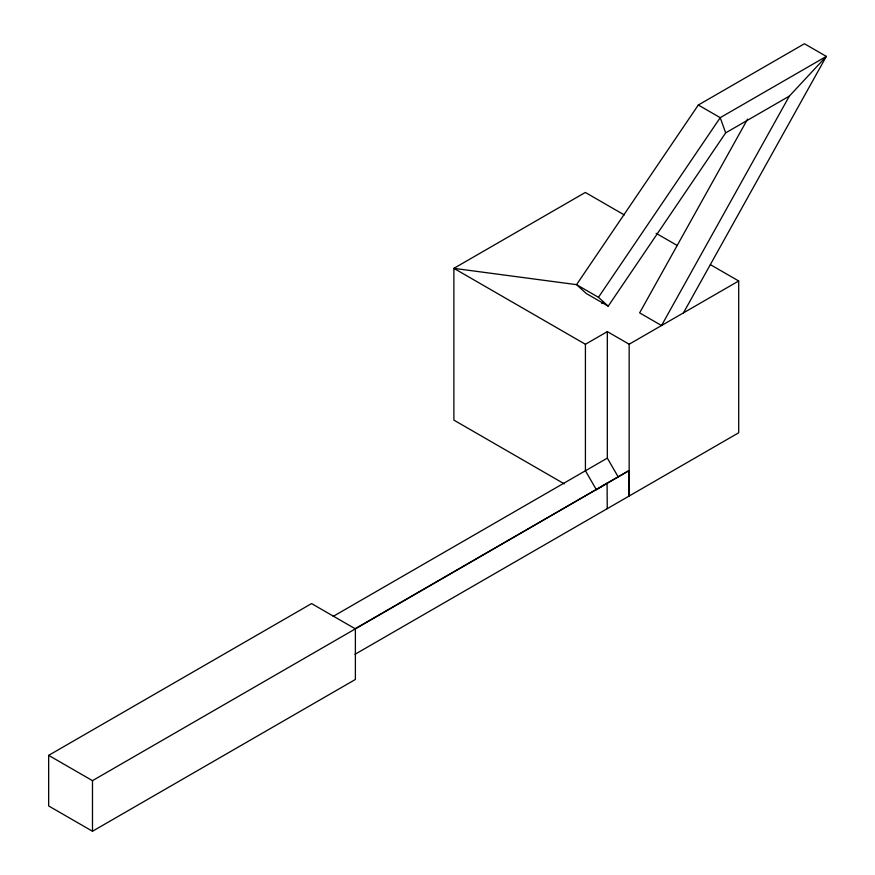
<?xml version="1.0" encoding="UTF-8"?>
<svg xmlns="http://www.w3.org/2000/svg" width="875" height="875" viewBox="0 0 875 875"><rect width="100%" height="100%" fill="white"/><g stroke="black" fill="none" stroke-linecap="round" stroke-linejoin="round"><path stroke-width="1.31" d="M747.578 119.12L639.636 312.878L661.544 325.533L789.348 96.108L826.339 56.394L804.42 43.75L698.316 105.011L576.548 284.659L453.884 268.341L453.884 420.12L564.277 483.853M683.452 312.878L826.339 56.394L720.223 117.666L598.456 297.303L608.213 306.163L725.67 132.869L789.348 96.108M601.77 303.537L603.116 301.547M355.873 628.589L628.994 470.619L629.158 496.016L629.158 344.225L738.697 280.984L738.697 432.775L354.955 654.325M624.269 214.922L585.342 192.445L453.884 268.341L585.419 344.28L607.327 331.625L629.158 344.225M48.661 755.355L311.566 603.575L355.381 628.873L355.381 679.47L92.487 831.25L48.661 805.952L48.661 755.355L92.487 780.653L355.381 628.873M333.134 616.416L607.327 458.117L607.327 331.625M354.802 628.928L628.994 470.619M698.316 105.011L720.223 117.666L725.67 132.869M656.119 233.308L677.359 245.569M710.38 264.644L738.697 280.984M598.456 297.303L576.548 284.659L586.305 293.519L608.213 306.163M607.327 458.117L618.286 477.083M607.25 508.659L607.086 483.273L596.378 489.738L585.419 470.761L585.419 344.28M92.487 780.653L92.487 831.25"/></g></svg>
